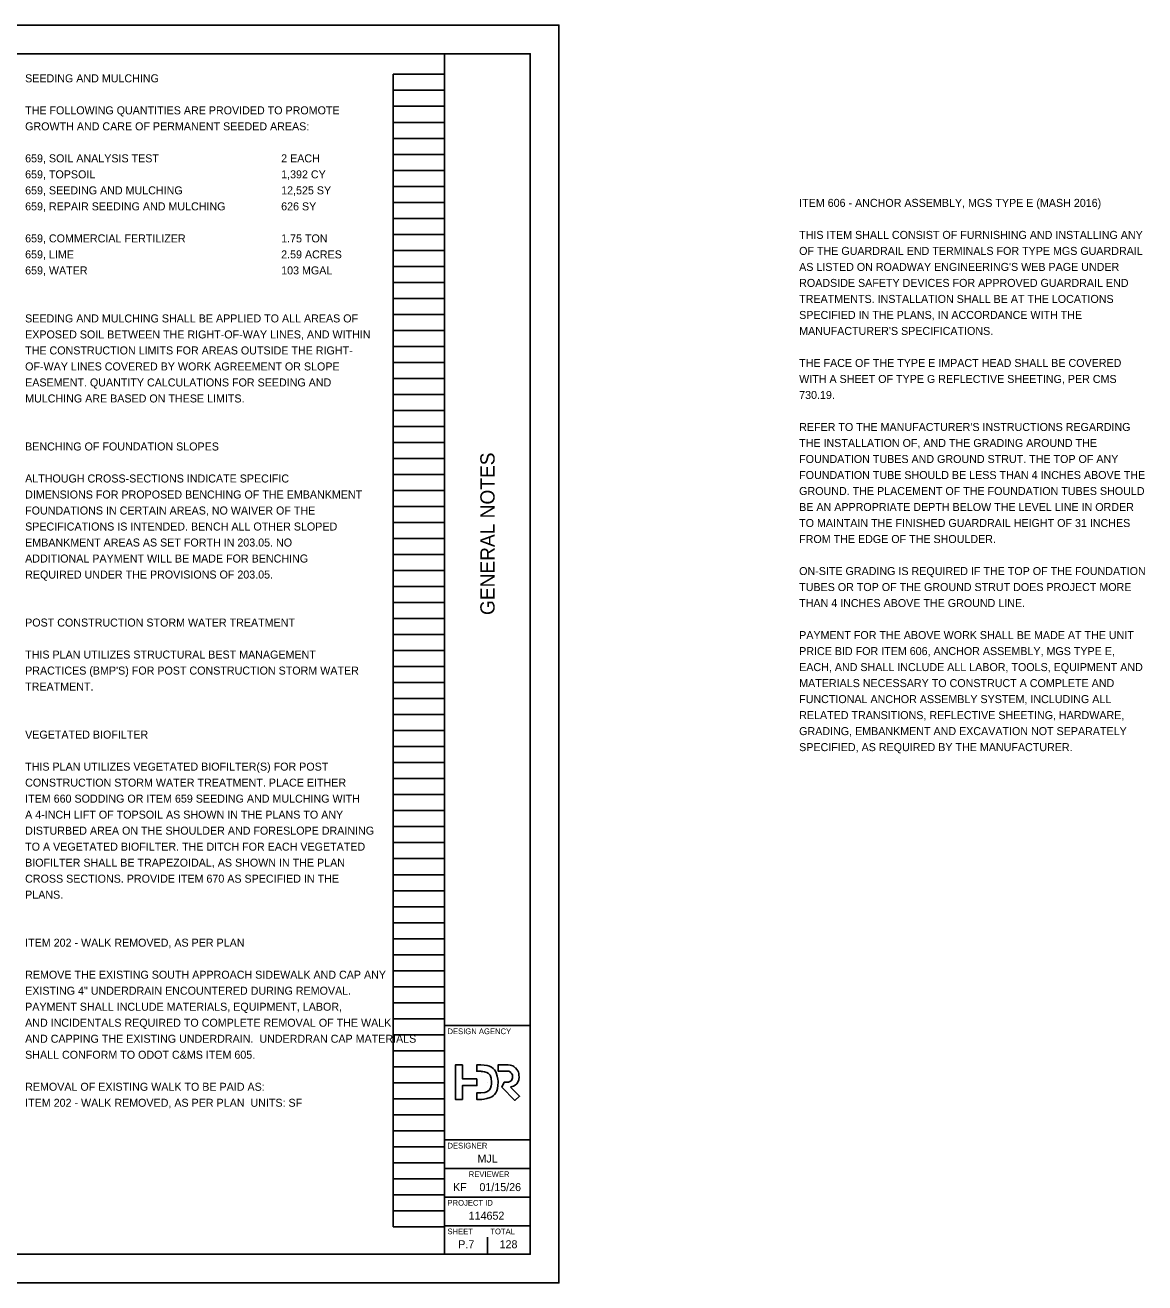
# Model space of a CAD drawing. Extents: x 0 to 44.3, y 0 to 25.
# Drawn here: x 24.66 to 44.25, y 0 to 22 of the extents above; entities that cross this region are included whole.
import ezdxf

# ---------------------------------------------------------------- set-up
doc = ezdxf.new("R2010")
doc.units = 0
for name, color, linetype in [('SH_Border', 7, 'Continuous'), ('SH_Cut_Line', 7, 'Continuous'), ('SH_Data', 7, 'Continuous'), ('SH_Text', 7, 'Continuous')]:
    doc.layers.add(name, color=color, linetype=linetype)

msp = doc.modelspace()

# ---------------------------------------------------------------- linework, layer by layer
at = {"layer": 'SH_Border'}
for p, q in [((32, 0.5), (32, 21.5)), ((32, 4.5), (33.5, 4.5)), ((32, 2.5), (33.5, 2.5)), ((32, 2), (33.5, 2)), ((32, 1.5), (33.5, 1.5)), ((32, 1), (33.5, 1))]:
    msp.add_line(p, q, dxfattribs=at)
msp.add_lwpolyline([(1.5, 21.5), (33.5, 21.5), (33.5, 0.5), (1.5, 0.5)], close=True, dxfattribs=at)
at = {"layer": 'SH_Cut_Line'}
msp.add_lwpolyline([(0, 0), (34, 0), (34, 22), (0, 22)], close=True, dxfattribs=at)
at = {"layer": 'SH_Data'}
for p, q in [((31.1, 0.98), (31.1, 21.14)), ((31.1, 21.14), (32, 21.14)), ((32, 0.98), (32, 21.14)), ((31.1, 20.86), (32, 20.86)), ((31.1, 20.58), (32, 20.58)), ((31.1, 20.3), (32, 20.3)), ((31.1, 20.02), (32, 20.02)), ((31.1, 19.74), (32, 19.74)), ((31.1, 19.46), (32, 19.46)), ((31.1, 19.18), (32, 19.18)), ((31.1, 18.9), (32, 18.9)), ((31.1, 18.62), (32, 18.62)), ((31.1, 18.34), (32, 18.34)), ((31.1, 18.06), (32, 18.06)), ((31.1, 17.78), (32, 17.78)), ((31.1, 17.5), (32, 17.5)), ((31.1, 17.22), (32, 17.22)), ((31.1, 16.94), (32, 16.94)), ((31.1, 16.66), (32, 16.66)), ((31.1, 16.38), (32, 16.38)), ((31.1, 16.1), (32, 16.1)), ((31.1, 15.82), (32, 15.82)), ((31.1, 15.54), (32, 15.54)), ((31.1, 15.26), (32, 15.26)), ((31.1, 14.98), (32, 14.98)), ((31.1, 14.7), (32, 14.7)), ((31.1, 14.42), (32, 14.42)), ((31.1, 14.14), (32, 14.14)), ((31.1, 13.86), (32, 13.86)), ((31.1, 13.58), (32, 13.58)), ((31.1, 13.3), (32, 13.3)), ((31.1, 13.02), (32, 13.02)), ((31.1, 12.74), (32, 12.74)), ((31.1, 12.46), (32, 12.46)), ((31.1, 12.18), (32, 12.18)), ((31.1, 11.9), (32, 11.9)), ((31.1, 11.62), (32, 11.62)), ((31.1, 11.34), (32, 11.34)), ((31.1, 11.06), (32, 11.06)), ((31.1, 10.78), (32, 10.78)), ((31.1, 10.5), (32, 10.5)), ((31.1, 10.22), (32, 10.22)), ((31.1, 9.94), (32, 9.94)), ((31.1, 9.66), (32, 9.66)), ((31.1, 9.38), (32, 9.38)), ((31.1, 9.1), (32, 9.1)), ((31.1, 8.82), (32, 8.82)), ((31.1, 8.54), (32, 8.54)), ((31.1, 8.26), (32, 8.26)), ((31.1, 7.98), (32, 7.98)), ((31.1, 7.7), (32, 7.7)), ((31.1, 7.42), (32, 7.42)), ((31.1, 7.14), (32, 7.14)), ((31.1, 6.86), (32, 6.86)), ((31.1, 6.58), (32, 6.58)), ((31.1, 6.3), (32, 6.3)), ((31.1, 6.02), (32, 6.02)), ((31.1, 5.74), (32, 5.74)), ((31.1, 5.46), (32, 5.46)), ((31.1, 5.18), (32, 5.18)), ((31.1, 4.9), (32, 4.9)), ((31.1, 4.62), (32, 4.62)), ((31.1, 4.34), (32, 4.34)), ((31.1, 4.06), (32, 4.06)), ((31.1, 3.78), (32, 3.78)), ((31.1, 3.5), (32, 3.5)), ((32.75, 3.5), (32.75, 3.5)), ((31.1, 3.22), (32, 3.22)), ((31.1, 2.94), (32, 2.94)), ((31.1, 2.66), (32, 2.66)), ((31.1, 2.38), (32, 2.38)), ((31.1, 2.1), (32, 2.1)), ((31.1, 1.82), (32, 1.82)), ((31.1, 1.54), (32, 1.54)), ((31.1, 1.26), (32, 1.26)), ((31.1, 0.98), (32, 0.98)), ((32.375, 0.675), (32.375, 0.675)), ((32.75, 0.5), (32.75, 0.8))]:
    msp.add_line(p, q, dxfattribs=at)
msp.add_lwpolyline([(32.565, 3.571), (32.311, 3.571), (32.311, 3.813), (32.189, 3.813), (32.189, 3.209), (32.311, 3.209), (32.311, 3.451), (32.565, 3.451)], close=True, dxfattribs=at)
for points in [[(32.634, 3.813), (32.562, 3.813), (32.562, 3.7), (32.634, 3.7)], [(33.063, 3.813), (32.935, 3.813), (32.935, 3.704), (33.072, 3.704)], [(32.634, 3.322), (32.562, 3.322), (32.562, 3.209), (32.634, 3.209)], [(32.936, 3.511), (32.936, 3.511), (32.936, 3.511), (32.936, 3.512), (32.936, 3.512)], [(33.077, 3.51), (33.043, 3.51), (33.003, 3.424), (33.226, 3.192), (33.313, 3.265), (33.155, 3.425)]]:
    msp.add_lwpolyline(points, dxfattribs=at)
for points in [[(32.936, 3.512), (32.936, 3.512), (32.935, 3.686), (32.808, 3.813), (32.634, 3.813)], [(33.239, 3.759), (33.239, 3.759), (33.193, 3.802), (33.141, 3.813), (33.063, 3.813)], [(33.302, 3.605), (33.302, 3.605), (33.302, 3.668), (33.284, 3.716), (33.239, 3.759)], [(32.634, 3.7), (32.634, 3.7), (32.744, 3.7), (32.822, 3.622), (32.822, 3.511)], [(33.072, 3.704), (33.072, 3.704), (33.113, 3.704), (33.141, 3.696), (33.161, 3.676)], [(33.189, 3.607), (33.189, 3.607), (33.189, 3.546), (33.136, 3.51), (33.077, 3.51)], [(33.155, 3.425), (33.155, 3.425), (33.242, 3.441), (33.302, 3.521), (33.302, 3.605)], [(33.161, 3.676), (33.161, 3.676), (33.179, 3.658), (33.189, 3.634), (33.189, 3.607)], [(32.822, 3.511), (32.822, 3.511), (32.822, 3.4), (32.744, 3.322), (32.634, 3.322)], [(32.634, 3.209), (32.634, 3.209), (32.808, 3.209), (32.935, 3.336), (32.936, 3.511)]]:
    msp.add_open_spline(points, degree=3, dxfattribs=at)

# ---------------------------------------------------------------- texts
msp.add_text('GENERAL NOTES', height=0.25, rotation=90, dxfattribs=at).set_placement((32.875, 11.682))
for s, height, p in [('DESIGN AGENCY', 0.1, (32.05, 4.35)), ('DESIGNER', 0.1, (32.05, 2.35)), ('MJL', 0.14, (32.575, 2.105)), ('REVIEWER', 0.1, (32.422, 1.85)), ('KF', 0.14, (32.147, 1.605)), ('01/15/26', 0.14, (32.609, 1.605)), ('PROJECT ID', 0.1, (32.05, 1.35)), ('114652', 0.14, (32.421, 1.105)), ('SHEET', 0.1, (32.05, 0.85)), ('TOTAL', 0.1, (32.8, 0.85)), ('P.7', 0.14, (32.239, 0.605)), ('128', 0.14, (32.962, 0.605))]:
    msp.add_text(s, height=height, dxfattribs=at).set_placement(p)
at = {"layer": 'SH_Text'}
for s, p in [('SEEDING AND MULCHING', (24.66, 21)), ('THE FOLLOWING QUANTITIES ARE PROVIDED TO PROMOTE', (24.66, 20.44)), ('GROWTH AND CARE OF PERMANENT SEEDED AREAS:', (24.66, 20.16)), ('659, SOIL ANALYSIS TEST            ', (24.66, 19.6)), ('2 EACH', (29.14, 19.6)), ('659, TOPSOIL                      ', (24.66, 19.32)), ('1,392 CY', (29.14, 19.32)), ('659, SEEDING AND MULCHING         ', (24.66, 19.04)), ('12,525 SY', (29.14, 19.04)), ('ITEM 606 - ANCHOR ASSEMBLY, MGS TYPE E (MASH 2016)', (38.204, 18.821)), ('659, REPAIR SEEDING AND MULCHING   ', (24.66, 18.76)), ('626 SY', (29.14, 18.76)), ('659, COMMERCIAL FERTILIZER         ', (24.66, 18.2)), ('1.75 TON', (29.14, 18.2)), ('THIS ITEM SHALL CONSIST OF FURNISHING AND INSTALLING ANY', (38.204, 18.261)), ('659, LIME                          ', (24.66, 17.92)), ('2.59 ACRES', (29.14, 17.92)), ('OF THE GUARDRAIL END TERMINALS FOR TYPE MGS GUARDRAIL', (38.204, 17.981)), ("AS LISTED ON ROADWAY ENGINEERING'S WEB PAGE UNDER", (38.204, 17.701)), ('659, WATER                        ', (24.66, 17.64)), ('103 MGAL', (29.14, 17.64)), ('ROADSIDE SAFETY DEVICES FOR APPROVED GUARDRAIL END', (38.204, 17.421)), ('TREATMENTS. INSTALLATION SHALL BE AT THE LOCATIONS', (38.204, 17.141)), ('SEEDING AND MULCHING SHALL BE APPLIED TO ALL AREAS OF', (24.66, 16.8)), ('SPECIFIED IN THE PLANS, IN ACCORDANCE WITH THE', (38.204, 16.861)), ("MANUFACTURER'S SPECIFICATIONS.", (38.204, 16.581)), ('EXPOSED SOIL BETWEEN THE RIGHT-OF-WAY LINES, AND WITHIN', (24.66, 16.52)), ('THE CONSTRUCTION LIMITS FOR AREAS OUTSIDE THE RIGHT-', (24.66, 16.24)), ('OF-WAY LINES COVERED BY WORK AGREEMENT OR SLOPE', (24.66, 15.96)), ('THE FACE OF THE TYPE E IMPACT HEAD SHALL BE COVERED', (38.204, 16.021)), ('WITH A SHEET OF TYPE G REFLECTIVE SHEETING, PER CMS', (38.204, 15.741)), ('EASEMENT. QUANTITY CALCULATIONS FOR SEEDING AND', (24.66, 15.68)), ('MULCHING ARE BASED ON THESE LIMITS.', (24.66, 15.4)), ('730.19.', (38.204, 15.461)), ("REFER TO THE MANUFACTURER'S INSTRUCTIONS REGARDING", (38.204, 14.901)), ('THE INSTALLATION OF, AND THE GRADING AROUND THE', (38.204, 14.621)), ('BENCHING OF FOUNDATION SLOPES', (24.66, 14.56)), ('FOUNDATION TUBES AND GROUND STRUT. THE TOP OF ANY', (38.204, 14.341)), ('ALTHOUGH CROSS-SECTIONS INDICATE SPECIFIC', (24.66, 14)), ('FOUNDATION TUBE SHOULD BE LESS THAN 4 INCHES ABOVE THE', (38.204, 14.061)), ('DIMENSIONS FOR PROPOSED BENCHING OF THE EMBANKMENT', (24.66, 13.72)), ('GROUND. THE PLACEMENT OF THE FOUNDATION TUBES SHOULD', (38.204, 13.781)), ('BE AN APPROPRIATE DEPTH BELOW THE LEVEL LINE IN ORDER', (38.204, 13.501)), ('FOUNDATIONS IN CERTAIN AREAS, NO WAIVER OF THE', (24.66, 13.44)), ('SPECIFICATIONS IS INTENDED. BENCH ALL OTHER SLOPED', (24.66, 13.16)), ('TO MAINTAIN THE FINISHED GUARDRAIL HEIGHT OF 31 INCHES', (38.204, 13.221)), ('EMBANKMENT AREAS AS SET FORTH IN 203.05. NO', (24.66, 12.88)), ('FROM THE EDGE OF THE SHOULDER.', (38.204, 12.941)), ('ADDITIONAL PAYMENT WILL BE MADE FOR BENCHING', (24.66, 12.6)), ('REQUIRED UNDER THE PROVISIONS OF 203.05.', (24.66, 12.32)), ('ON-SITE GRADING IS REQUIRED IF THE TOP OF THE FOUNDATION', (38.204, 12.381)), ('TUBES OR TOP OF THE GROUND STRUT DOES PROJECT MORE', (38.204, 12.101)), ('THAN 4 INCHES ABOVE THE GROUND LINE.', (38.204, 11.821)), ('POST CONSTRUCTION STORM WATER TREATMENT', (24.66, 11.48)), ('PAYMENT FOR THE ABOVE WORK SHALL BE MADE AT THE UNIT', (38.204, 11.261)), ('THIS PLAN UTILIZES STRUCTURAL BEST MANAGEMENT', (24.66, 10.92)), ('PRICE BID FOR ITEM 606, ANCHOR ASSEMBLY, MGS TYPE E,', (38.204, 10.981)), ("PRACTICES (BMP'S) FOR POST CONSTRUCTION STORM WATER", (24.66, 10.64)), ('EACH, AND SHALL INCLUDE ALL LABOR, TOOLS, EQUIPMENT AND', (38.204, 10.701)), ('MATERIALS NECESSARY TO CONSTRUCT A COMPLETE AND', (38.204, 10.421)), ('TREATMENT.', (24.66, 10.36)), ('FUNCTIONAL ANCHOR ASSEMBLY SYSTEM, INCLUDING ALL', (38.204, 10.141)), ('RELATED TRANSITIONS, REFLECTIVE SHEETING, HARDWARE,', (38.204, 9.861)), ('GRADING, EMBANKMENT AND EXCAVATION NOT SEPARATELY', (38.204, 9.581)), ('VEGETATED BIOFILTER', (24.66, 9.52)), ('SPECIFIED, AS REQUIRED BY THE MANUFACTURER.', (38.204, 9.301)), ('THIS PLAN UTILIZES VEGETATED BIOFILTER(S) FOR POST', (24.66, 8.96)), ('CONSTRUCTION STORM WATER TREATMENT. PLACE EITHER', (24.66, 8.68)), ('ITEM 660 SODDING OR ITEM 659 SEEDING AND MULCHING WITH', (24.66, 8.4)), ('A 4-INCH LIFT OF TOPSOIL AS SHOWN IN THE PLANS TO ANY', (24.66, 8.12)), ('DISTURBED AREA ON THE SHOULDER AND FORESLOPE DRAINING', (24.66, 7.84)), ('TO A VEGETATED BIOFILTER. THE DITCH FOR EACH VEGETATED', (24.66, 7.56)), ('BIOFILTER SHALL BE TRAPEZOIDAL, AS SHOWN IN THE PLAN', (24.66, 7.28)), ('CROSS SECTIONS. PROVIDE ITEM 670 AS SPECIFIED IN THE', (24.66, 7)), ('PLANS.', (24.66, 6.72)), ('ITEM 202 - WALK REMOVED, AS PER PLAN', (24.66, 5.88)), ('REMOVE THE EXISTING SOUTH APPROACH SIDEWALK AND CAP ANY ', (24.66, 5.32)), ('EXISTING 4" UNDERDRAIN ENCOUNTERED DURING REMOVAL.', (24.66, 5.04)), ('PAYMENT SHALL INCLUDE MATERIALS, EQUIPMENT, LABOR, ', (24.66, 4.76)), ('AND INCIDENTALS REQUIRED TO COMPLETE REMOVAL OF THE WALK ', (24.66, 4.48)), ('AND CAPPING THE EXISTING UNDERDRAIN.  UNDERDRAN CAP MATERIALS ', (24.66, 4.2)), ('SHALL CONFORM TO ODOT C&MS ITEM 605.', (24.66, 3.92)), ('REMOVAL OF EXISTING WALK TO BE PAID AS:', (24.66, 3.36)), ('ITEM 202 - WALK REMOVED, AS PER PLAN  UNITS: SF', (24.66, 3.08))]:
    msp.add_text(s, height=0.14, dxfattribs=at).set_placement(p)

doc.saveas('drawing.dxf')
